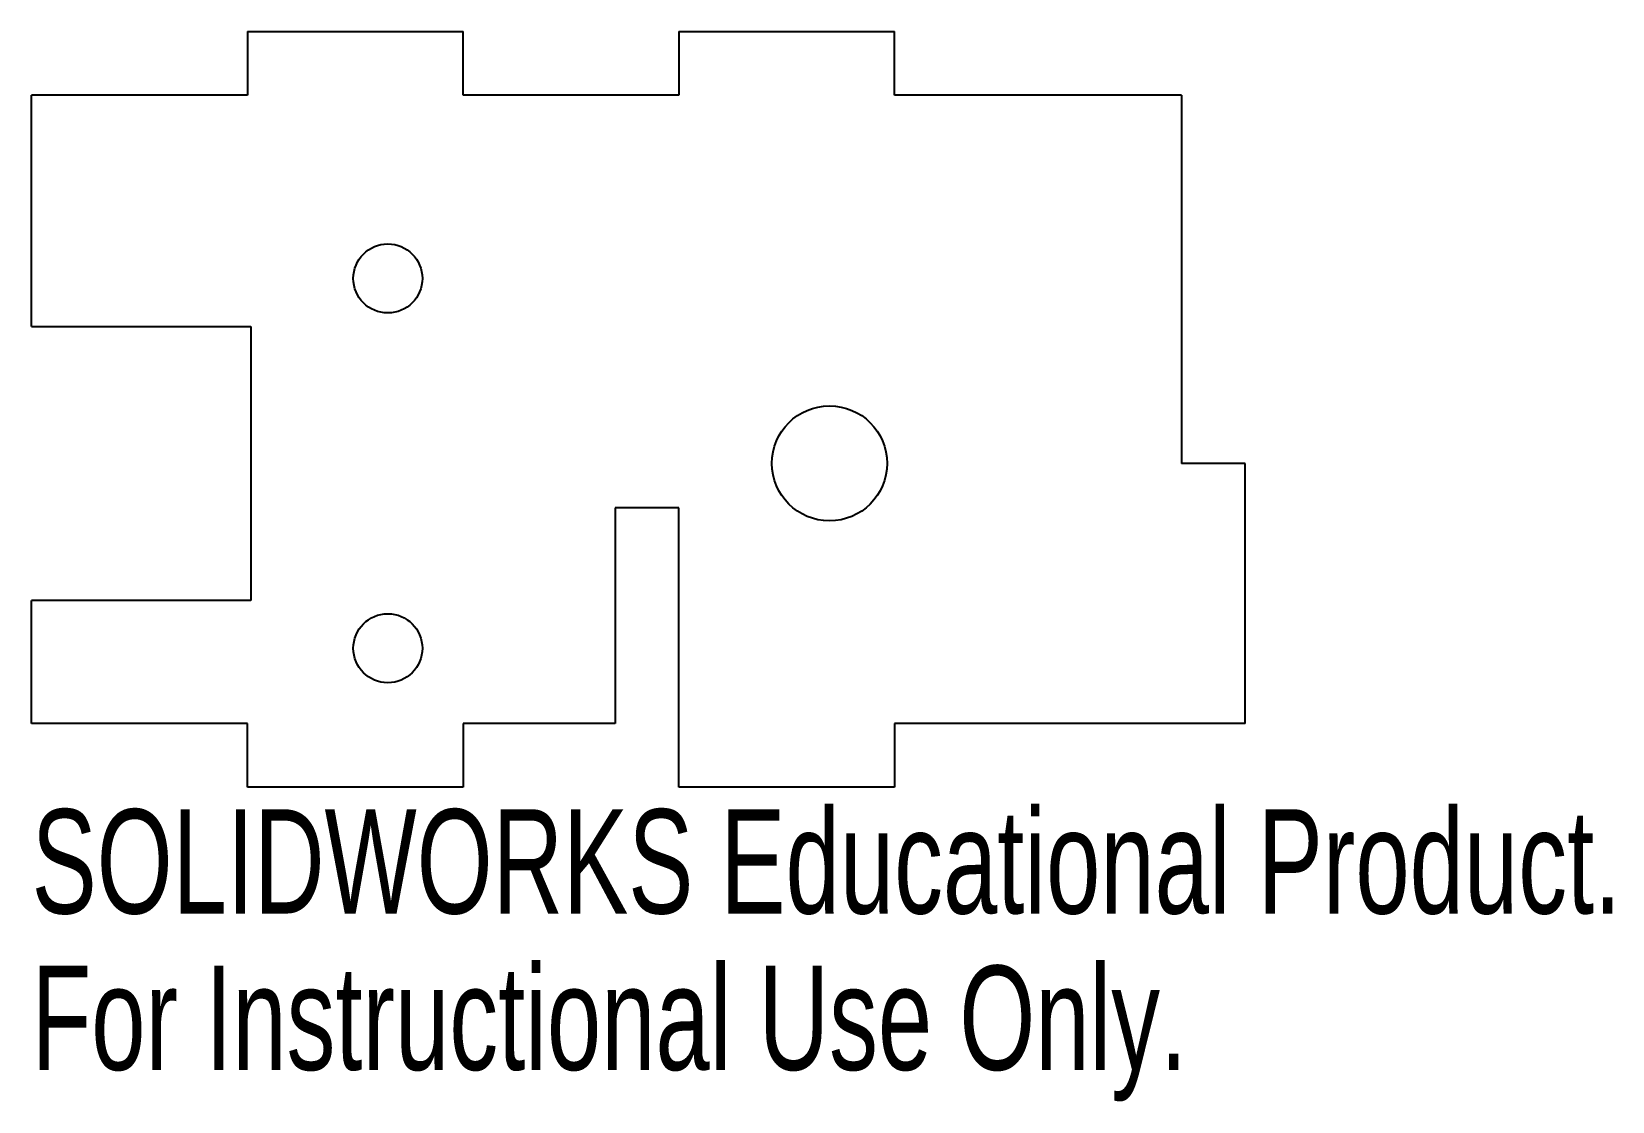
# Model space of a CAD drawing. Header units: millimetres. Extents: x -24.2 to 49.1, y -29.6 to 20.
import ezdxf

# ---------------------------------------------------------------- set-up
doc = ezdxf.new("R2010")
doc.units = ezdxf.units.MM
doc.styles.add('SLDTEXTSTYLE0', font='TXT', dxfattribs={"width": 0.7})

msp = doc.modelspace()

# ---------------------------------------------------------------- linework, layer by layer
at = {"color": 7, "linetype": 'Continuous', "lineweight": 25}
for p, q in [((-14.1554, 20.015), (-4.1554, 20.015)), ((-14.1554, 20.015), (-14.1554, 17.065)), ((-4.1554, 17.065), (-4.1554, 20.015)), ((5.8446, 20.015), (15.8446, 20.015)), ((5.8446, 20.015), (5.8446, 17.065)), ((15.8446, 17.065), (15.8446, 20.015)), ((-14.1554, 17.065), (-24.1554, 17.065)), ((-24.1554, 6.35), (-24.1554, 17.065)), ((5.8446, 17.065), (-4.1554, 17.065)), ((29.1446, 17.065), (15.8446, 17.065)), ((29.1446, 17.065), (29.1446, 0)), ((-24.1554, 6.35), (-13.9954, 6.35)), ((-13.9954, 6.35), (-13.9954, -6.35)), ((32.0946, 0), (29.1446, 0)), ((32.0946, -12.065), (32.0946, 0)), ((5.8446, -2.065), (2.8946, -2.065)), ((2.8946, -2.065), (2.8946, -12.065)), ((5.8446, -15.015), (5.8446, -2.065)), ((-13.9954, -6.35), (-24.1554, -6.35)), ((-24.1554, -12.065), (-24.1554, -6.35)), ((-14.1554, -12.065), (-24.1554, -12.065)), ((-14.1554, -15.015), (-14.1554, -12.065)), ((-4.1554, -12.065), (-4.1554, -15.015)), ((2.8946, -12.065), (-4.1554, -12.065)), ((15.8446, -12.065), (15.8446, -15.015)), ((32.0946, -12.065), (15.8446, -12.065)), ((-4.1554, -15.015), (-14.1554, -15.015)), ((15.8446, -15.015), (5.8446, -15.015))]:
    msp.add_line(p, q, dxfattribs=at)
for centre, radius in [((-7.6454, 8.5725), 1.6), ((12.827, 0), 2.667), ((-7.6454, -8.5725), 1.6)]:
    msp.add_circle(centre, radius, dxfattribs=at)

# ---------------------------------------------------------------- texts
at = {"color": 7, "linetype": 'Continuous', "char_height": 4.83362, "attachment_point": 1, "style": 'SLDTEXTSTYLE0'}
for s, insert in [('SOLIDWORKS Educational Product.', (-24.1554, -16.0346)), ('For Instructional Use Only.', (-24.1554, -23.285))]:
    msp.add_mtext(s, dxfattribs=dict(at, insert=insert))

doc.saveas('drawing.dxf')
